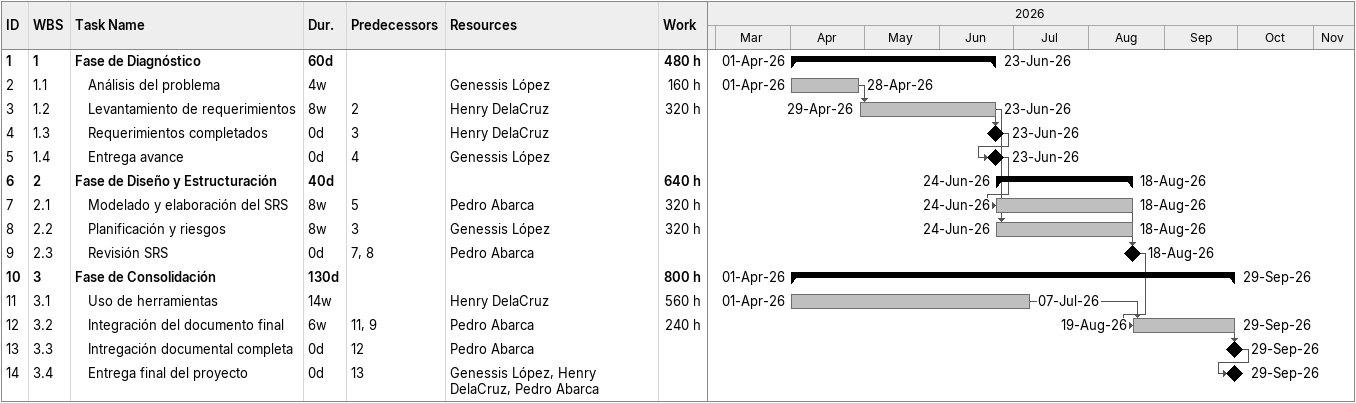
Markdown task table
| ID | WBS | Task | Duration | Start | Finish | Predecessors | Resources | Work (h) |
|---|---|---|---|---|---|---|---|---|
| 1 | 1 | **Fase de Diagnóstico** | 60d | 2026-04-01 | 2026-06-23 |  |  | 480 |
| 2 | 1.1 | Análisis del problema | 4w | 2026-04-01 | 2026-04-28 |  | Genessis López | 160 |
| 3 | 1.2 | Levantamiento de requerimientos | 8w | 2026-04-29 | 2026-06-23 | 2 | Henry DelaCruz | 320 |
| 4 | 1.3 | Requerimientos completados | 0d | 2026-06-23 | 2026-06-23 | 3 | Henry DelaCruz |  |
| 5 | 1.4 | Entrega avance | 0d | 2026-06-23 | 2026-06-23 | 4 | Genessis López |  |
| 6 | 2 | **Fase de Diseño y Estructuración** | 40d | 2026-06-24 | 2026-08-18 |  |  | 640 |
| 7 | 2.1 | Modelado y elaboración del SRS | 8w | 2026-06-24 | 2026-08-18 | 5 | Pedro Abarca | 320 |
| 8 | 2.2 | Planificación y riesgos | 8w | 2026-06-24 | 2026-08-18 | 3 | Genessis López | 320 |
| 9 | 2.3 | Revisión SRS | 0d | 2026-08-18 | 2026-08-18 | 7, 8 | Pedro Abarca |  |
| 10 | 3 | **Fase de Consolidación** | 130d | 2026-04-01 | 2026-09-29 |  |  | 800 |
| 11 | 3.1 | Uso de herramientas | 14w | 2026-04-01 | 2026-07-07 |  | Henry DelaCruz | 560 |
| 12 | 3.2 | Integración del documento final | 6w | 2026-08-19 | 2026-09-29 | 11, 9 | Pedro Abarca | 240 |
| 13 | 3.3 | Intregación documental completa | 0d | 2026-09-29 | 2026-09-29 | 12 | Pedro Abarca |  |
| 14 | 3.4 | Entrega final del proyecto | 0d | 2026-09-29 | 2026-09-29 | 13 | Genessis López, Henry DelaCruz, Pedro Abarca |  |
